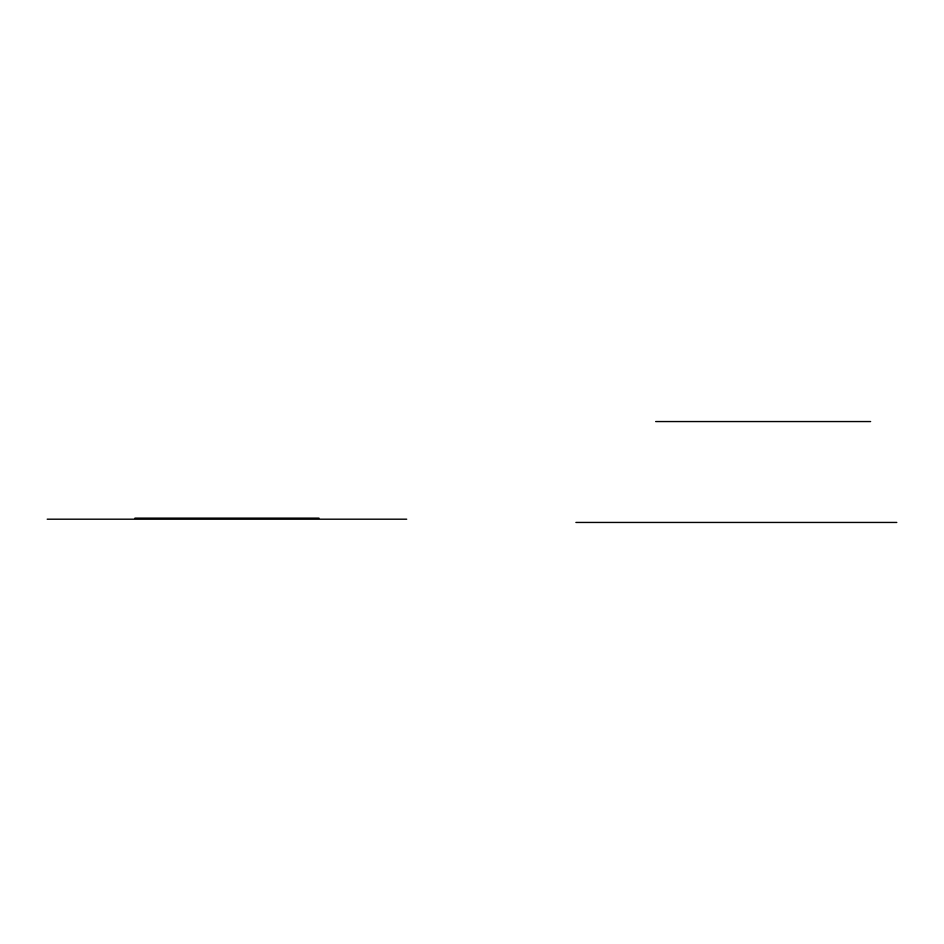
<?xml version="1.0" encoding="UTF-8"?>
<svg xmlns="http://www.w3.org/2000/svg" width="944" height="944" viewBox="0 0 944 944"><rect width="100%" height="100%" fill="white"/><g stroke="black" fill="none" stroke-linecap="round" stroke-linejoin="round"><path stroke-width="1.42" d="M655.667 421.555L870.628 421.555M134.933 518.126L318.989 518.126M47.2 519.2L406.711 519.2M575.887 522.445L896.8 522.445"/></g></svg>
